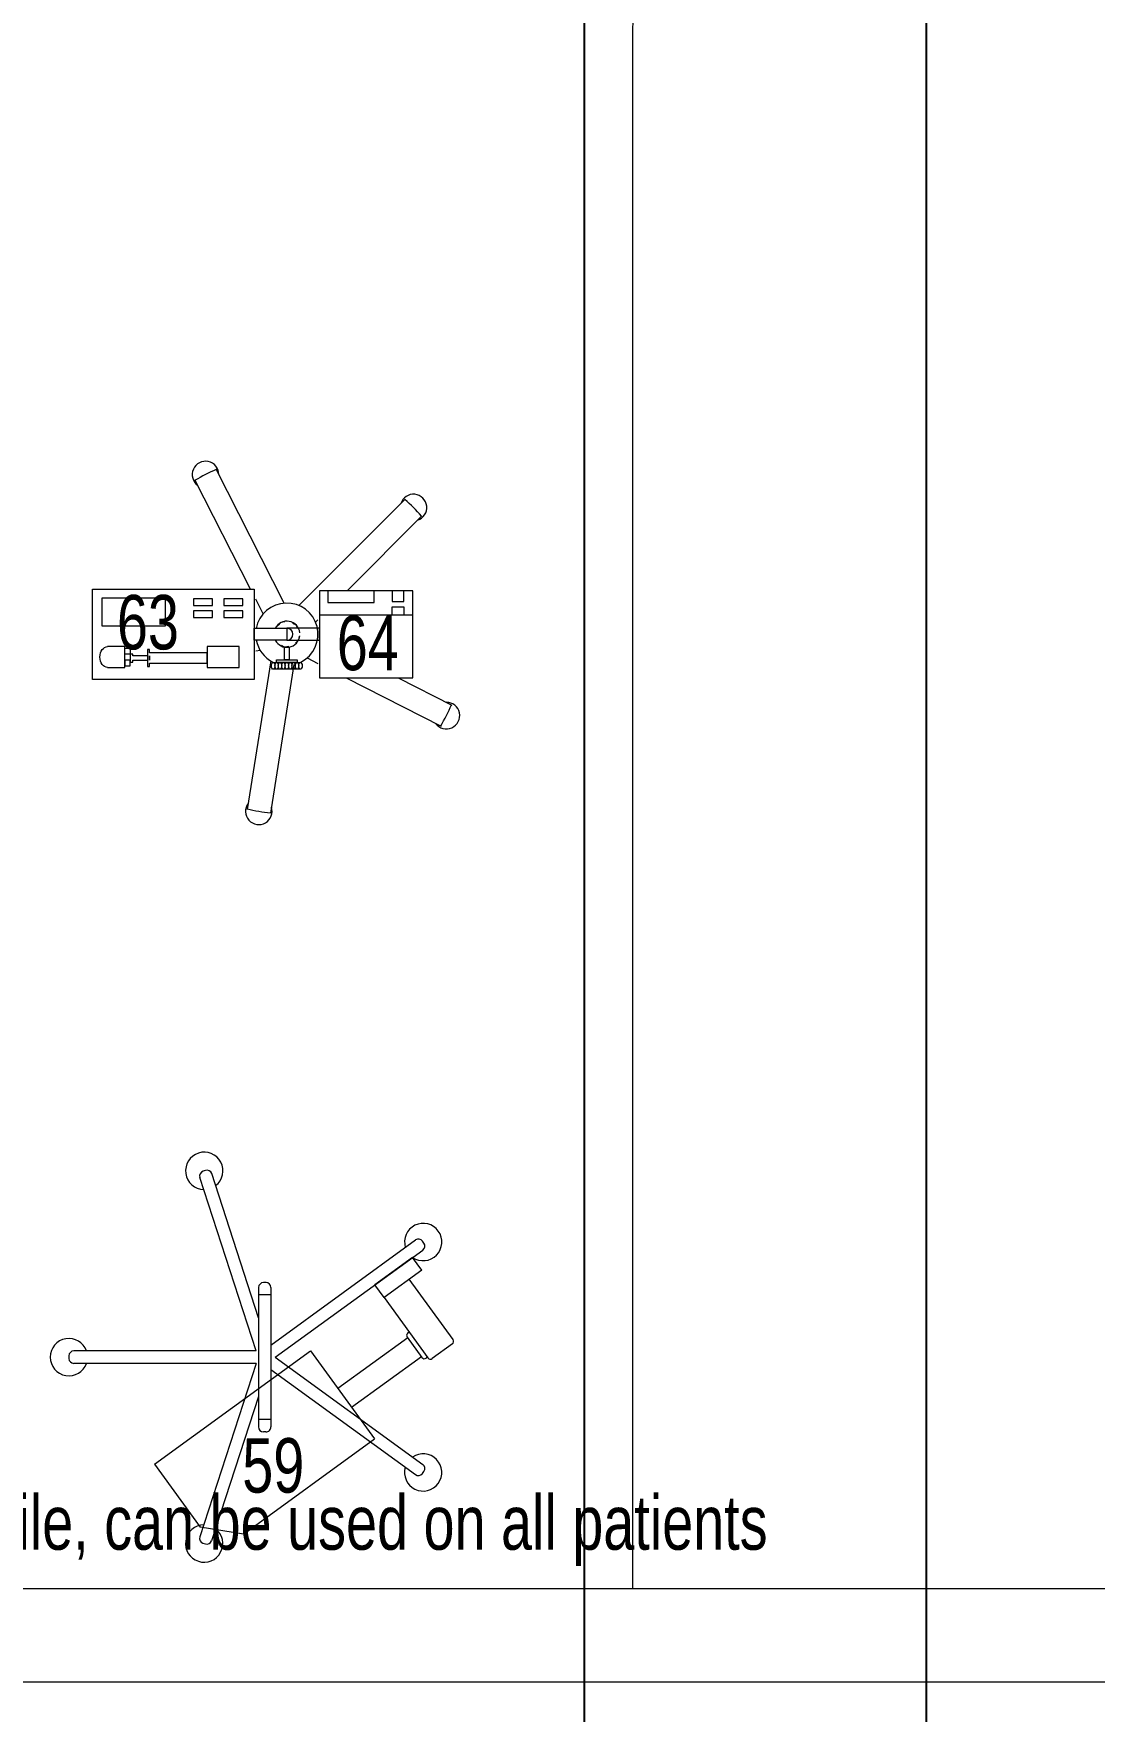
# Model space of a CAD drawing. Header units: metres. Extents: x -18745 to 220762, y -1579758 to -1356048.
# Drawn here: x 114127 to 115833, y -1461020 to -1458323 of the extents above; entities that cross this region are included whole.
import ezdxf

# ---------------------------------------------------------------- set-up
doc = ezdxf.new("R2010")
doc.units = ezdxf.units.M
doc.layers.get('0').update_dxf_attribs({"lineweight": 0})
doc.layers.add('A-100 - Copy$0$axes', color=8, linetype='Continuous')
for name, color, linetype, lineweight in [('A-100 - Copy$0$Medical Equipment and Furniture', 8, 'Continuous', 0), ('A-100 - Copy$0$Medical Equipment and Furniture1', 8, 'Continuous', 5), ('A-100 - Copy$0$Medical Equipment and Furniture2', 8, 'Continuous', 13), ('A-100 - Copy$0$Walls', 8, 'Continuous', 0)]:
    doc.layers.add(name, color=color, linetype=linetype, lineweight=lineweight)
doc.styles.add('A-100 - Copy$0$X3G_ENTITY_257CFD', font='swisscl.ttf', dxfattribs={"height": 200})

# ---------------------------------------------------------------- blocks, each defined once
blk = doc.blocks.new('A-100 - Copy$0$HF12177-P')
for p, q in [((-0.0196, -0.007), (-0.1885, 0.2255)), ((0, 0), (-0.1724, 0.2372)), ((0, 0), (0.1724, 0.2372)), ((0.0196, -0.007), (0.1885, 0.2255)), ((-0.12, -0.015), (-0.12, -0.019)), ((-0.112, -0.007), (0.112, -0.007)), ((-0.1, -0.007), (-0.1, -0.027)), ((0.1, -0.007), (0.1, -0.027)), ((0.12, -0.015), (0.12, -0.019)), ((-0.0631, -0.027), (-0.2951, -0.1024)), ((-0.01, -0.0308), (-0.2889, -0.1214)), ((-0.112, -0.027), (0.112, -0.027)), ((-0.01, -0.0308), (-0.01, -0.324)), ((0.01, -0.0308), (0.01, -0.324)), ((0.01, -0.0308), (0.2889, -0.1214)), ((0.0631, -0.027), (0.2951, -0.1024))]:
    blk.add_line(p, q)
for centre, radius, start, end in [((-0.1852, 0.2378), 0.03, 325.4712, 286.5288), ((0.1852, 0.2378), 0.03, 253.4712, 214.5288), ((-0.1821, 0.2302), 0.008, 126.3733, 216), ((0, -0.017), 0.315, 125.6267, 126.3733), ((-0.1788, 0.2325), 0.008, 36, 125.6267), ((0.1788, 0.2325), 0.008, 54.3733, 144), ((0, -0.017), 0.315, 53.6267, 54.3733), ((0.1821, 0.2302), 0.008, 324, 53.6267), ((-0.112, -0.015), 0.008, 90, 180), ((-0.112, -0.019), 0.008, 180, 270), ((0.112, -0.015), 0.008, 0, 90), ((0.112, -0.019), 0.008, 270, 0), ((-0.2996, -0.1144), 0.03, 37.4712, 358.5288), ((-0.2926, -0.11), 0.008, 108, 197.6267), ((0.2996, -0.1144), 0.03, 181.4712, 142.5288), ((0.2926, -0.11), 0.008, 342.3733, 72), ((0, -0.017), 0.315, 197.6267, 198.3733), ((-0.2914, -0.1138), 0.008, 198.3733, 288), ((0.2914, -0.1138), 0.008, 252, 341.6267), ((0, -0.017), 0.315, 341.6267, 342.3733), ((0, -0.332), 0.03, 109.4712, 70.5288), ((-0.002, -0.324), 0.008, 180, 269.6267), ((0, -0.017), 0.315, 269.6267, 270.3733), ((0.002, -0.324), 0.008, 270.3733, 0)]:
    blk.add_arc(centre, radius, start, end)
blk = doc.blocks.new('A-100 - Copy$0$MONITOR ARM PLAN')
for p, q in [((0.025, -0.49375, 0), (0.025, -0.18375, 0)), ((0.025, -0.18375, 0), (0.2, -0.18375, 0)), ((0.2, -0.44375, 0), (0.2, -0.18375, 0)), ((0.2, -0.44375, 0), (0.15, -0.49375, 0)), ((0.025, -0.49375, 0), (0.15, -0.49375, 0))]:
    blk.add_line(p, q)
at = {"layer": 'A-100 - Copy$0$Medical Equipment and Furniture1'}
for p, q in [((0.025, 0.0375), (0, 0.0375)), ((0, 0.0375), (0, -0.0375)), ((0.025, 0.0375), (0.025, -0.0375)), ((0.145, 0.0125), (0.025, 0.0125)), ((0.15, 0.0075), (0.15, -0.0325)), ((0.025, -0.0375), (0, -0.0375)), ((0.025, -0.0375), (0.145, -0.0375)), ((0.09375, -0.0375), (0.09375, -0.04)), ((0.09875, -0.045), (0.13875, -0.045)), ((0.1, -0.045), (0.1, -0.18375)), ((0.1375, -0.045), (0.1375, -0.18375)), ((0.14375, -0.0375), (0.14375, -0.04))]:
    blk.add_line(p, q, dxfattribs=at)
for centre, start, end in [((0.145, 0.0075, 0), 0, 90), ((0.09875, -0.04), 180, 270), ((0.13875, -0.04), 270, 360), ((0.145, -0.0325), 270, 0)]:
    blk.add_arc(centre, 0.005, start, end, dxfattribs=at)
blk = doc.blocks.new('A-100 - Copy$0$Syringe')
at = {"layer": 'A-100 - Copy$0$Medical Equipment and Furniture2'}
for points in [[(42.9739, -11.5277), (42.7139, -11.5277), (42.7139, -11.3827), (42.9739, -11.3827), (42.9739, -11.5277)], [(42.7384, -11.5086), (42.7658, -11.5086), (42.7658, -11.475), (42.7384, -11.475)], [(42.779, -11.4899), (42.779, -11.487), (42.7748, -11.487), (42.7748, -11.5), (42.779, -11.5), (42.779, -11.497)], [(42.8023, -11.4899), (42.779, -11.4899)], [(42.8055, -11.4851), (42.8055, -11.48), (42.8023, -11.48), (42.8023, -11.5069), (42.8055, -11.5069), (42.8055, -11.5019)], [(42.8055, -11.5019), (42.8984, -11.5019), (42.8984, -11.4851), (42.8055, -11.4851)], [(42.8055, -11.4899), (42.8055, -11.497)], [(42.8055, -11.497), (42.8055, -11.4899)], [(42.8055, -11.497), (42.8055, -11.4899)], [(42.779, -11.497), (42.8023, -11.497)]]:
    blk.add_lwpolyline(points, dxfattribs=at)
for points in [[(42.8312, -11.3974), (42.7289, -11.3974), (42.7289, -11.4415), (42.8312, -11.4415)], [(42.9073, -11.3985), (42.8765, -11.3985), (42.8765, -11.4091), (42.9073, -11.4091)], [(42.956, -11.3985), (42.9252, -11.3985), (42.9252, -11.4091), (42.956, -11.4091)], [(42.9073, -11.4175), (42.8765, -11.4175), (42.8765, -11.4281), (42.9073, -11.4281)], [(42.956, -11.4175), (42.9252, -11.4175), (42.9252, -11.4281), (42.956, -11.4281)], [(42.7748, -11.487), (42.7658, -11.487), (42.7658, -11.4777), (42.7748, -11.4777)], [(42.9498, -11.475), (42.8984, -11.475), (42.8984, -11.5086), (42.9498, -11.5086)], [(42.7748, -11.4967), (42.7658, -11.4967), (42.7658, -11.5059), (42.7748, -11.5059)]]:
    blk.add_lwpolyline(points, close=True, dxfattribs=at)
at = {"layer": 'A-100 - Copy$0$Medical Equipment and Furniture2', "extrusion": (0, 0, -1)}
blk.add_ellipse((42.7384, -11.4918), major_axis=(0, 0.0168), ratio=0.733735, start_param=3.141593, end_param=6.283185, dxfattribs=at)
blk = doc.blocks.new('A-100 - Copy$0$Infusion')
at = {"layer": 'A-100 - Copy$0$Medical Equipment and Furniture2'}
for points in [[(43.0793, -11.3852), (43.0793, -11.5252), (43.2293, -11.5252), (43.2293, -11.3852), (43.0793, -11.3852)], [(43.1962, -11.4242), (43.1962, -11.4114), (43.215, -11.4114), (43.215, -11.4242)]]:
    blk.add_lwpolyline(points, dxfattribs=at)
for points in [[(43.0793, -11.3852), (43.0793, -11.4242), (43.2293, -11.4242), (43.2293, -11.3852)], [(43.0927, -11.3852), (43.0927, -11.404), (43.1673, -11.404), (43.1673, -11.3852)], [(43.1962, -11.3852), (43.1962, -11.4027), (43.215, -11.4027), (43.215, -11.3852)]]:
    blk.add_lwpolyline(points, close=True, dxfattribs=at)
blk = doc.blocks.new('A-100 - Copy$0$Infusion Syringe')
at = {"layer": 'A-100 - Copy$0$Medical Equipment and Furniture1'}
for p, q in [((43.0225, -11.4053), (42.9127, -11.1899)), ((42.9683, -11.3827), (42.8788, -11.2071)), ((43.0459, -11.409), (43.2169, -11.238)), ((43.1234, -11.3852), (43.2437, -11.2649)), ((42.9886, -11.4225), (42.9765, -11.3988)), ((43.0124, -11.4411), (43.017, -11.4365)), ((43.0234, -11.4354), (43.017, -11.4365)), ((43.0357, -11.4374), (43.0414, -11.4403)), ((43.0728, -11.4359), (43.0766, -11.432)), ((42.9753, -11.4431), (42.9739, -11.4433)), ((43.0444, -11.4461), (43.0414, -11.4403)), ((43.0463, -11.4583), (43.0453, -11.4647)), ((43.0791, -11.4595), (43.0793, -11.4596)), ((42.9838, -11.4812), (42.9765, -11.4824)), ((43.0175, -11.473), (43.0233, -11.476)), ((43.0297, -11.4749), (43.0233, -11.476)), ((43.0407, -11.4693), (43.0453, -11.4647)), ((43.0006, -11.498), (42.9627, -11.7368)), ((43.0381, -11.5039), (43.0003, -11.7427)), ((43.0592, -11.4932), (43.0766, -11.502)), ((43.1221, -11.5252), (43.2746, -11.6029)), ((43.2058, -11.5252), (43.2919, -11.5691))]:
    blk.add_line(p, q, dxfattribs=at)
for points in [[(43.0266, -11.4455), (43.0266, -11.4649), (42.9739, -11.4649), (42.9739, -11.4455)], [(43.0266, -11.4455), (43.0266, -11.4649), (43.0793, -11.4649), (43.0793, -11.4455)], [(43.043, -11.4963), (43.043, -11.5009), (43.0102, -11.5009), (43.0102, -11.4963)]]:
    blk.add_lwpolyline(points, close=True, dxfattribs=at)
for points in [[(43.0302, -11.4759), (43.0302, -11.4963), (43.0229, -11.4963), (43.0229, -11.4759)], [(43.0046, -11.5009), (43.0485, -11.5009)], [(43.0485, -11.5116), (43.0046, -11.5116)]]:
    blk.add_lwpolyline(points, dxfattribs=at)
for centre, radius, start, end in [((42.8958, -11.1985), 0.0214, 359.734, 234.266), ((43.0266, -11.4552), 0.2881, 113.2187, 120.7813), ((43.2303, -11.2515), 0.0214, 287.734, 162.266), ((43.0266, -11.4552), 0.2881, 41.2187, 48.7813), ((43.0266, -11.4552), 0.0501, 296.8163, 169.3714), ((43.0266, -11.4552), 0.021, 6.8276, 152.4616), ((43.0266, -11.4552), 0.0501, 190.6286, 243.1837), ((43.0266, -11.4552), 0.021, 207.5384, 353.1724), ((43.0266, -11.4552), 0.00972, 270, 90), ((43.2833, -11.586), 0.0214, 215.734, 90.266), ((43.0266, -11.4552), 0.2881, 329.2187, 336.7813), ((42.9815, -11.7398), 0.0214, 143.734, 18.266), ((43.0266, -11.4552), 0.2881, 257.2187, 264.7813)]:
    blk.add_arc(centre, radius, start, end, dxfattribs=at)
for centre in [(43.0046, -11.5062), (43.0101, -11.5062), (43.0156, -11.5062), (43.0211, -11.5062), (43.0266, -11.5062), (43.0321, -11.5062), (43.0375, -11.5062), (43.043, -11.5062), (43.0485, -11.5062)]:
    blk.add_ellipse(centre, major_axis=(0, -0.00537), ratio=0.510594, start_param=3.141593, end_param=9.424778, dxfattribs=at)
for name in ['A-100 - Copy$0$Syringe', 'A-100 - Copy$0$Infusion']:
    blk.add_blockref(name, (0, 0), dxfattribs=at)
blk = doc.blocks.new('A-100 - Copy')
at = {"layer": 'A-100 - Copy$0$axes'}
for p, q in [((115013.3, -1477297.4, 0), (115013.3, -1366771.9, 0)), ((115563.3, -1477297.4, 0), (115563.3, -1366771.9, 0)), ((115563.3, -1477297.4, 0), (115563.3, -1366771.9, 0))]:
    blk.add_line(p, q, dxfattribs=at)
at = {"layer": 'A-100 - Copy$0$Medical Equipment and Furniture'}
blk.add_line((115090.3, -1458322.7, 2.4), (115090.3, -1460822.7, 2.4), dxfattribs=at)
blk.add_line((115090.3, -1458322.7, 2.4), (115090.3, -1460822.7, 2.4), dxfattribs=at)
blk.add_arc((115590.3, -1458322.7, 2.4), 500, 90, 180, dxfattribs=at)
at = {"layer": 'A-100 - Copy$0$Walls', "elevation": 2.4}
for points in [[(109430.3, -1455197.7), (109430.3, -1460822.7), (117962.1, -1460822.7)], [(109280.3, -1458424.4), (109280.3, -1460972.7), (117972.1, -1460972.7)]]:
    blk.add_lwpolyline(points, dxfattribs=at)
at = {"layer": 'A-100 - Copy$0$Medical Equipment and Furniture', "xscale": 1000, "yscale": 1000, "zscale": 1000}
blk.add_blockref('A-100 - Copy$0$Infusion Syringe', (71507.9, -1447833.2, 2.4), dxfattribs=at)
at = {"layer": 'A-100 - Copy$0$Medical Equipment and Furniture', "extrusion": (-1.92689e-13, -1.39405e-12, -1), "xscale": -1000.000000000001, "yscale": 1000.000000000001, "zscale": -1000.000000000001, "rotation": 90.01496832471715}
blk.add_blockref('A-100 - Copy$0$HF12177-P', (-114516, -1460450.7, -2.4), dxfattribs=at)
at = {"layer": 'A-100 - Copy$0$Medical Equipment and Furniture', "xscale": 1000, "yscale": 1000, "zscale": 1000, "rotation": 305.9850316752795}
blk.add_blockref('A-100 - Copy$0$MONITOR ARM PLAN', (114706.5, -1460312.4, 2.4), dxfattribs=at)
at = {"layer": 'A-100 - Copy$0$Medical Equipment and Furniture', "char_height": 87.47, "attachment_point": 2, "style": 'A-100 - Copy$0$X3G_ENTITY_257CFD'}
for s, insert in [('63', (114311.1, -1459225.3, 2.4)), ('64', (114664.7, -1459258.7, 2.4)), ('59', (114512.7, -1460580.9, 0))]:
    blk.add_mtext(s, dxfattribs=dict(at, insert=insert))
at = {"layer": 'A-100 - Copy$0$Medical Equipment and Furniture', "insert": (114510.1, -1460672.7, 2.4), "char_height": 87.473, "width": 3260.537, "attachment_point": 2, "style": 'A-100 - Copy$0$X3G_ENTITY_257CFD'}
blk.add_mtext('59 is mobile, can be used on all patients', dxfattribs=at)

msp = doc.modelspace()

# ---------------------------------------------------------------- block references
msp.add_blockref('A-100 - Copy', (0, 0))

doc.saveas('drawing.dxf')
